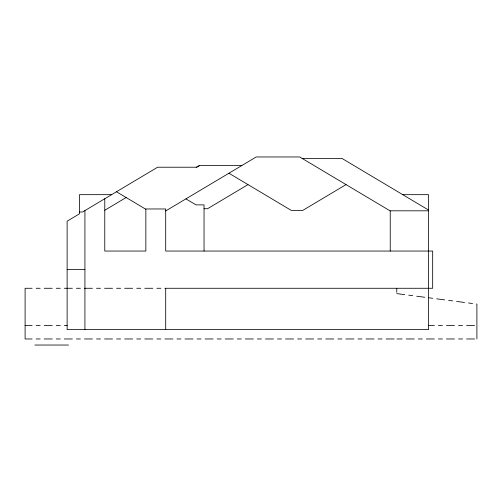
<?xml version="1.0" encoding="UTF-8"?>
<svg xmlns="http://www.w3.org/2000/svg" width="502" height="502" viewBox="0 0 502 502"><rect width="100%" height="100%" fill="white"/><g stroke="black" fill="none" stroke-linecap="round" stroke-linejoin="round"><path stroke-width="0.75" d="M104.774 210.256L126.134 197.524M196.313 167.473L199.664 165.478L241.939 165.478M165.704 210.934L256.208 156.963L299.688 156.963L390.23 210.953M248.001 184.598L207.533 208.732L204.038 208.732M346.035 184.598L302.788 210.388L291.248 210.388L228.931 173.234M199.664 165.478L196.251 167.222L157.628 167.222L82.548 211.995L79.467 211.995M302.085 158.394L341.925 158.394L428.564 210.056M111.601 194.669L79.467 194.669L79.467 213.833L67.124 221.187L67.124 329.607L428.564 329.607L428.564 194.669L402.767 194.669M428.564 210.815L390.23 210.815L390.23 251.05M67.124 269.536L84.926 269.536M32.134 288.273L25.1 288.273L25.1 338.969L32.134 338.969M36.157 288.273L40.179 288.273M44.201 288.273L52.246 288.273M56.268 288.273L60.29 288.273M64.312 288.273L72.357 288.273M76.379 288.273L80.402 288.273M84.424 288.273L92.468 288.273M96.491 288.273L100.513 288.273M104.535 288.273L112.586 288.273M116.608 288.273L120.631 288.273M124.653 288.273L132.697 288.273M136.72 288.273L140.742 288.273M144.764 288.273L152.809 288.273M156.831 288.273L160.853 288.273M164.876 288.273L432.674 288.273L432.674 251.05L165.704 251.05L165.704 208.97L145.85 208.97L145.85 251.05L104.774 251.05L104.774 198.736M25.1 325.497L32.134 325.497M36.157 325.497L40.179 325.497M44.201 325.497L52.246 325.497M56.268 325.497L60.29 325.497M64.312 325.497L67.237 325.497M428.532 325.497L434.381 325.497M438.403 325.497L442.425 325.497M446.447 325.497L454.492 325.497M458.514 325.497L462.537 325.497M466.559 325.497L474.603 325.497M36.157 338.969L40.179 338.969M44.201 338.969L52.246 338.969M56.268 338.969L60.29 338.969M64.312 338.969L72.357 338.969M76.379 338.969L80.402 338.969M84.424 338.969L92.468 338.969M96.491 338.969L100.513 338.969M104.535 338.969L112.586 338.969M116.608 338.969L120.631 338.969M124.653 338.969L132.697 338.969M136.72 338.969L140.742 338.969M144.764 338.969L152.809 338.969M156.831 338.969L160.853 338.969M164.876 338.969L172.92 338.969M176.942 338.969L180.965 338.969M184.987 338.969L193.032 338.969M197.054 338.969L201.076 338.969M205.098 338.969L213.143 338.969M217.165 338.969L221.187 338.969M225.21 338.969L233.261 338.969M237.283 338.969L241.305 338.969M245.327 338.969L253.372 338.969M257.394 338.969L261.416 338.969M265.439 338.969L273.483 338.969M277.506 338.969L281.528 338.969M285.55 338.969L293.595 338.969M297.617 338.969L301.639 338.969M305.662 338.969L313.706 338.969M317.728 338.969L321.751 338.969M325.773 338.969L333.817 338.969M337.84 338.969L341.862 338.969M345.884 338.969L353.929 338.969M357.957 338.969L361.98 338.969M366.002 338.969L374.046 338.969M378.069 338.969L382.091 338.969M386.113 338.969L394.158 338.969M396.982 338.969L402.202 338.969M406.225 338.969L414.269 338.969M418.291 338.969L422.314 338.969M426.336 338.969L434.381 338.969M438.403 338.969L442.425 338.969M446.447 338.969L454.492 338.969M458.514 338.969L462.537 338.969M466.559 338.969L474.603 338.969M34.839 345.037L68.523 345.037M396.775 293.607L404.75 294.649M408.741 295.17L412.726 295.691M416.716 296.211L424.692 297.253M428.683 297.774L432.668 298.295M436.658 298.822L444.634 299.863M448.625 300.384L452.616 300.905M456.6 301.426L464.576 302.468M468.567 302.988L472.558 303.509M476.542 304.03L476.9 304.074L476.9 338.969M185.922 198.874L196.006 204.885L204.038 204.885L204.038 251.05M116.477 191.764L145.85 209.278M396.775 288.273L396.775 292.296M165.704 288.273L165.704 329.607M84.926 210.576L84.926 329.607"/></g></svg>
